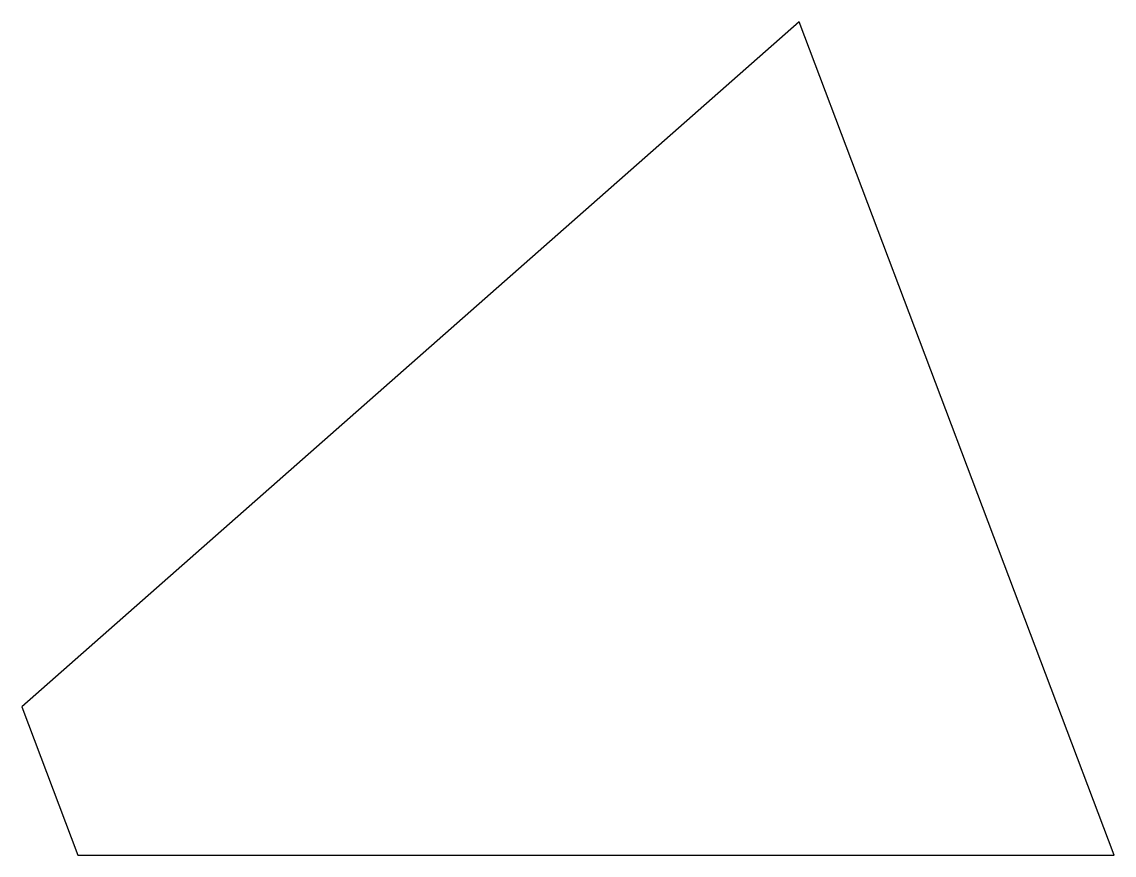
# Model space of a CAD drawing. Header units: millimetres. Extents: x -42.6 to 42.6, y -32.5 to 32.5.
import ezdxf

# ---------------------------------------------------------------- set-up
doc = ezdxf.new("R2010")
doc.units = ezdxf.units.MM
doc.layers.add('PERIMETER', color=5, linetype='CONTINUOUS')

msp = doc.modelspace()

# ---------------------------------------------------------------- linework, layer by layer
at = {"layer": 'PERIMETER'}
for p, q in [((18.022, 32.513), (-42.6, -20.951)), ((42.6, -32.513), (18.022, 32.513)), ((-42.6, -20.951), (-38.229, -32.513)), ((-38.229, -32.513), (42.6, -32.513))]:
    msp.add_line(p, q, dxfattribs=at)

doc.saveas('drawing.dxf')
